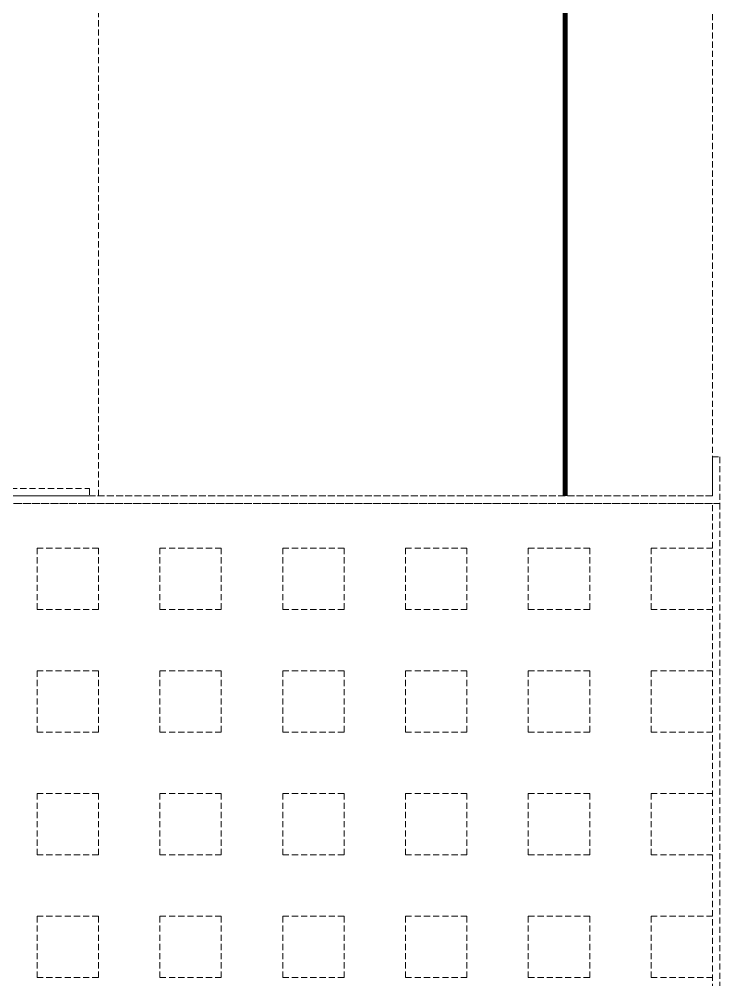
# Model space of a CAD drawing. Extents: x -1457 to 23780, y -2071 to 4205.
# Drawn here: x 4794.28 to 4822.79, y 2014.91 to 2054.04 of the extents above; entities that cross this region are included whole.
import ezdxf

# ---------------------------------------------------------------- set-up
doc = ezdxf.new("R2010")
doc.units = 0
doc.header["$MEASUREMENT"] = 0
doc.linetypes.add('HIDDEN', pattern=[0.375, 0.25, -0.125])
doc.layers.add('M-TEFRIS2-015', color=129, linetype='Continuous', lineweight=9)

msp = doc.modelspace()

# ---------------------------------------------------------------- linework, layer by layer
at = {"layer": 'M-TEFRIS2-015', "linetype": 'HIDDEN', "lineweight": 0}
for p, q in [((4822.5, 2034.319), (4787.5, 2034.319)), ((4822.5, 285), (4822.5, 2034.319)), ((4822.793, 284.7), (4822.793, 2034.319)), ((4795, 2032.5), (4797.5, 2032.5)), ((4795, 2030), (4795, 2032.5)), ((4797.5, 2030), (4797.5, 2032.5)), ((4800, 2032.5), (4802.5, 2032.5)), ((4800, 2030), (4800, 2032.5)), ((4802.5, 2030), (4802.5, 2032.5)), ((4805, 2032.5), (4807.5, 2032.5)), ((4805, 2030), (4805, 2032.5)), ((4807.5, 2030), (4807.5, 2032.5)), ((4810, 2032.5), (4812.5, 2032.5)), ((4810, 2030), (4810, 2032.5)), ((4812.5, 2030), (4812.5, 2032.5)), ((4815, 2032.5), (4817.5, 2032.5)), ((4815, 2030), (4815, 2032.5)), ((4817.5, 2030), (4817.5, 2032.5)), ((4820, 2032.5), (4822.5, 2032.5)), ((4820, 2030), (4820, 2032.5)), ((4795, 2030), (4797.5, 2030)), ((4800, 2030), (4802.5, 2030)), ((4805, 2030), (4807.5, 2030)), ((4810, 2030), (4812.5, 2030)), ((4815, 2030), (4817.5, 2030)), ((4820, 2030), (4822.5, 2030)), ((4795, 2027.5), (4797.5, 2027.5)), ((4795, 2025), (4795, 2027.5)), ((4797.5, 2025), (4797.5, 2027.5)), ((4800, 2027.5), (4802.5, 2027.5)), ((4800, 2025), (4800, 2027.5)), ((4802.5, 2025), (4802.5, 2027.5)), ((4805, 2027.5), (4807.5, 2027.5)), ((4805, 2025), (4805, 2027.5)), ((4807.5, 2025), (4807.5, 2027.5)), ((4810, 2027.5), (4812.5, 2027.5)), ((4810, 2025), (4810, 2027.5)), ((4812.5, 2025), (4812.5, 2027.5)), ((4815, 2027.5), (4817.5, 2027.5)), ((4815, 2025), (4815, 2027.5)), ((4817.5, 2025), (4817.5, 2027.5)), ((4820, 2027.5), (4822.5, 2027.5)), ((4820, 2025), (4820, 2027.5)), ((4795, 2025), (4797.5, 2025)), ((4800, 2025), (4802.5, 2025)), ((4805, 2025), (4807.5, 2025)), ((4810, 2025), (4812.5, 2025)), ((4815, 2025), (4817.5, 2025)), ((4820, 2025), (4822.5, 2025)), ((4795, 2022.5), (4797.5, 2022.5)), ((4795, 2020), (4795, 2022.5)), ((4797.5, 2020), (4797.5, 2022.5)), ((4800, 2022.5), (4802.5, 2022.5)), ((4800, 2020), (4800, 2022.5)), ((4802.5, 2020), (4802.5, 2022.5)), ((4805, 2022.5), (4807.5, 2022.5)), ((4805, 2020), (4805, 2022.5)), ((4807.5, 2020), (4807.5, 2022.5)), ((4810, 2022.5), (4812.5, 2022.5)), ((4810, 2020), (4810, 2022.5)), ((4812.5, 2020), (4812.5, 2022.5)), ((4815, 2022.5), (4817.5, 2022.5)), ((4815, 2020), (4815, 2022.5)), ((4817.5, 2020), (4817.5, 2022.5)), ((4820, 2022.5), (4822.5, 2022.5)), ((4820, 2020), (4820, 2022.5)), ((4795, 2020), (4797.5, 2020)), ((4800, 2020), (4802.5, 2020)), ((4805, 2020), (4807.5, 2020)), ((4810, 2020), (4812.5, 2020)), ((4815, 2020), (4817.5, 2020)), ((4820, 2020), (4822.5, 2020)), ((4795, 2017.5), (4797.5, 2017.5)), ((4795, 2015), (4795, 2017.5)), ((4797.5, 2015), (4797.5, 2017.5)), ((4800, 2017.5), (4802.5, 2017.5)), ((4800, 2015), (4800, 2017.5)), ((4802.5, 2015), (4802.5, 2017.5)), ((4805, 2017.5), (4807.5, 2017.5)), ((4805, 2015), (4805, 2017.5)), ((4807.5, 2015), (4807.5, 2017.5)), ((4810, 2017.5), (4812.5, 2017.5)), ((4810, 2015), (4810, 2017.5)), ((4812.5, 2015), (4812.5, 2017.5)), ((4815, 2017.5), (4817.5, 2017.5)), ((4815, 2015), (4815, 2017.5)), ((4817.5, 2015), (4817.5, 2017.5)), ((4820, 2017.5), (4822.5, 2017.5)), ((4820, 2015), (4820, 2017.5)), ((4795, 2015), (4797.5, 2015)), ((4800, 2015), (4802.5, 2015)), ((4805, 2015), (4807.5, 2015)), ((4810, 2015), (4812.5, 2015)), ((4815, 2015), (4817.5, 2015)), ((4820, 2015), (4822.5, 2015))]:
    msp.add_line(p, q, dxfattribs=at)
for points in [[(4177.8, 2865), (4822.5, 2865), (4822.5, 2034.619), (4782.5, 2034.619)], [(4797.5, 2034.619), (4797.5, 2840), (4177.8, 2840)]]:
    msp.add_lwpolyline(points, dxfattribs=at)
at = {"layer": 'M-TEFRIS2-015', "linetype": 'HIDDEN', "lineweight": 0, "const_width": 0.2}
msp.add_lwpolyline([(4177.8, 2859.1), (4816.5, 2859.1), (4816.5, 2034.619)], dxfattribs=at)
at = {"layer": 'M-TEFRIS2-015', "linetype": 'HIDDEN', "lineweight": 0}
for points in [[(4792.142, 2034.619), (4792.142, 2038.619), (4792.442, 2038.619), (4792.442, 2034.919), (4797.142, 2034.919), (4797.142, 2034.619), (4792.142, 2034.619)], [(4822.793, 2036.208), (4822.793, 2034.319), (4786.966, 2034.319), (4786.966, 2034.619), (4822.493, 2034.619), (4822.493, 2036.208)]]:
    msp.add_lwpolyline(points, close=True, dxfattribs=at)

doc.saveas('drawing.dxf')
